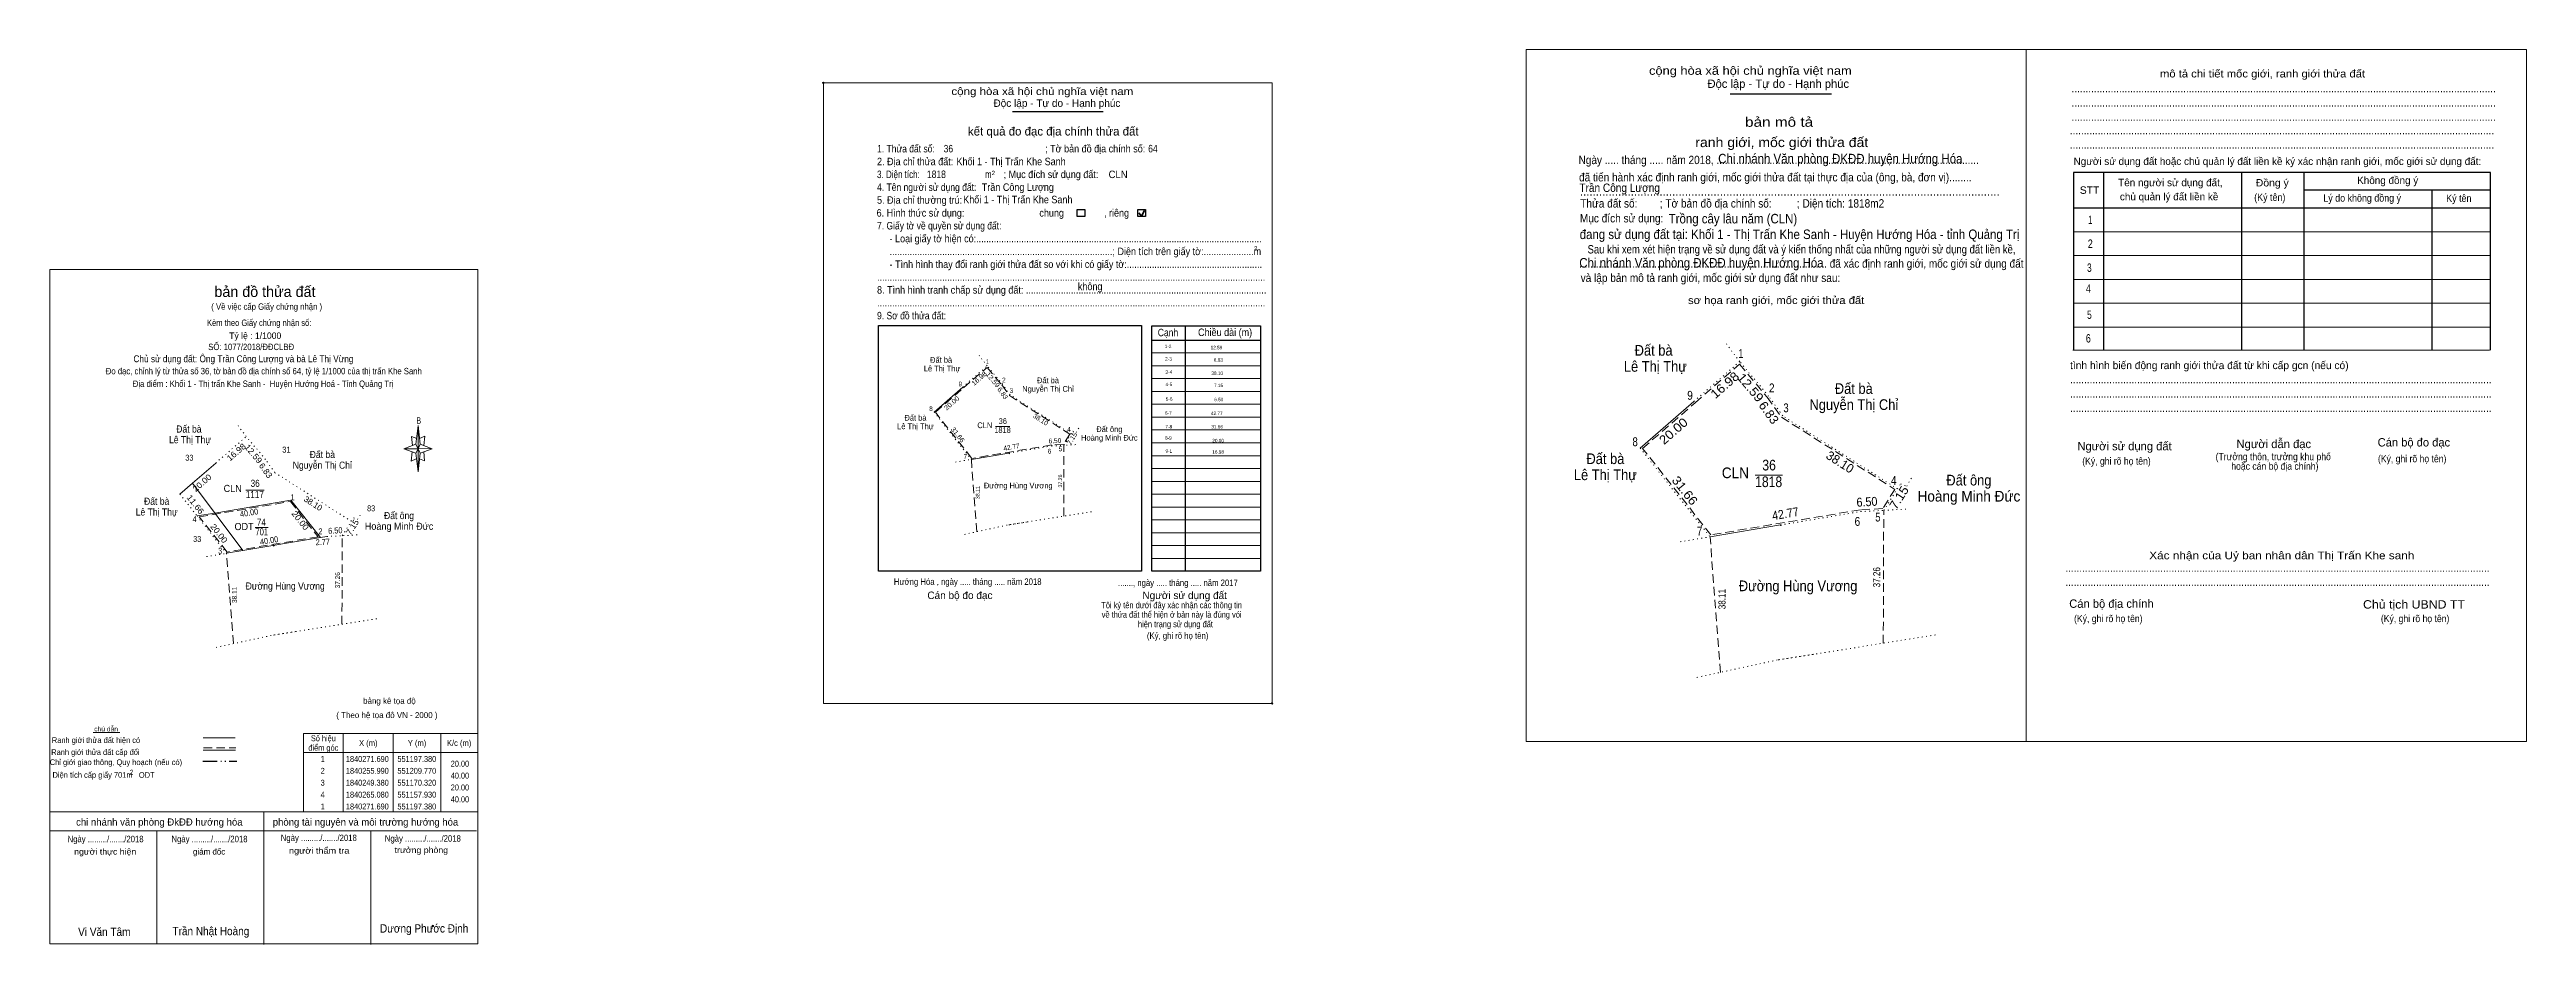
# Model space of a CAD drawing. Header units: metres. Extents: x 549912 to 552138, y 1840078 to 1840461.
# Drawn here: x 551096 to 552138, y 1840085 to 1840461 of the extents above; entities that cross this region are included whole.
import ezdxf
from ezdxf.enums import TextEntityAlignment as Align

# ---------------------------------------------------------------- set-up
doc = ezdxf.new("R2010")
doc.units = ezdxf.units.M
doc.header["$LTSCALE"] = 1.2
doc.header["$PDMODE"] = 32
doc.header["$PDSIZE"] = 0.6
for name, pattern in [('DASH_DOUBLE_DOT', [9.2, 5, -1.2, 0.3, -1.2, 0.3, -1.2]), ('DOTTED', [1.5, 0.3, -1.2]), ('MEDIUM_DASHED', [4.5, 3, -1.5])]:
    doc.linetypes.add(name, pattern=pattern)
for name, color, linetype, lineweight in [('1', 7, 'DOTTED', 13), ('10', 7, 'DOTTED', 13), ('22', 7, 'Continuous', 13), ('28', 7, 'Continuous', 25), ('5', 7, 'Continuous', 13), ('62', 7, 'Continuous', 13), ('63', 7, 'Continuous', 13), ('7', 7, 'Continuous', 13)]:
    doc.layers.add(name, color=color, linetype=linetype, lineweight=lineweight)
for name, color, linetype in [('23', 7, 'Continuous'), ('25', 7, 'Continuous'), ('30', 7, 'Continuous'), ('34', 7, 'Continuous'), ('6', 7, 'Continuous')]:
    doc.layers.add(name, color=color, linetype=linetype)

msp = doc.modelspace()

# ---------------------------------------------------------------- linework, layer by layer
at = {"layer": '10'}
for p, q in [((551806.71, 1840329.99), (551800.44, 1840338.33)), ((551479.94, 1840319.25), (551490.19, 1840328.16)), ((551490.19, 1840328.16), (551486.85, 1840332.61)), ((551787.48, 1840313.28), (551806.71, 1840329.99)), ((551479.94, 1840319.25), (551484.04, 1840322.81)), ((551787.48, 1840313.28), (551795.17, 1840319.97)), ((551467.87, 1840308.75), (551483.56, 1840288.87)), ((551165.79, 1840287.35), (551178.61, 1840298.49)), ((551178.61, 1840298.49), (551174.43, 1840304.05)), ((551527.64, 1840300.21), (551528.9, 1840302.37)), ((551476.85, 1840287.75), (551483.56, 1840288.87)), ((551499.33, 1840291.51), (551505.64, 1840292.57)), ((551527.47, 1840295.07), (551522.5, 1840294.8)), ((551764.85, 1840293.6), (551794.27, 1840256.32)), ((551876.93, 1840277.58), (551879.28, 1840281.63)), ((551225.42, 1840263.55), (551226.99, 1840266.25)), ((551823.84, 1840261.29), (551857.55, 1840266.93)), ((551857.56, 1840266.93), (551867.28, 1840267.44)), ((551876.59, 1840267.95), (551867.28, 1840267.44)), ((551212.51, 1840256.45), (551218.99, 1840256.79)), ((551225.2, 1840257.13), (551218.99, 1840256.79)), ((551781.69, 1840254.22), (551794.27, 1840256.32)), ((551823.84, 1840261.28), (551835.67, 1840263.26)), ((551161.93, 1840247.98), (551170.32, 1840249.38))]:
    msp.add_line(p, q, dxfattribs=at)
at = {"layer": '10', "linetype": 'Continuous'}
for p, q in [((551467.87, 1840308.75), (551479.94, 1840319.25)), ((551764.85, 1840293.6), (551787.48, 1840313.28)), ((551493.69, 1840302.69), (551499.77, 1840302.69)), ((551165.79, 1840287.35), (551155.98, 1840278.82)), ((551483.56, 1840288.87), (551499.34, 1840291.52)), ((551178.49, 1840275.99), (551186.09, 1840275.99)), ((551813.27, 1840282.23), (551824.67, 1840282.23)), ((551165.33, 1840266.32), (551197.38, 1840271.69)), ((551209.77, 1840255.99), (551197.38, 1840271.69)), ((551177.22, 1840250.54), (551209.77, 1840255.99)), ((551182.4, 1840260.26), (551187.78, 1840260.26)), ((551209.77, 1840255.99), (551212.51, 1840256.45)), ((551794.27, 1840256.32), (551823.85, 1840261.29))]:
    msp.add_line(p, q, dxfattribs=at)
at = {"layer": '10', "linetype": 'MEDIUM_DASHED'}
for p, q in [((551485.85, 1840258.47), (551483.56, 1840288.87)), ((551522.39, 1840265), (551522.5, 1840294.81)), ((551867.09, 1840211.56), (551867.28, 1840267.46)), ((551218.86, 1840219.54), (551218.99, 1840256.8)), ((551798.57, 1840199.32), (551794.27, 1840256.32)), ((551173.18, 1840211.38), (551170.32, 1840249.38))]:
    msp.add_line(p, q, dxfattribs=at)
for points in [[(551490.15, 1840327.59), (551496.35, 1840320.2), (551499.56, 1840315.7), (551525, 1840299.51), (551522.27, 1840295.19), (551517.27, 1840294.93), (551483.73, 1840289.3), (551468.42, 1840308.7), (551480.2, 1840318.94)], [(551806.62, 1840328.92), (551818.26, 1840315.06), (551824.27, 1840306.64), (551871.97, 1840276.28), (551866.86, 1840268.18), (551857.47, 1840267.68), (551794.59, 1840257.14), (551765.88, 1840293.51), (551787.97, 1840312.71)], [(551197.17, 1840271.15), (551208.85, 1840256.34), (551170.53, 1840249.92), (551158.85, 1840264.73)]]:
    msp.add_lwpolyline(points, close=True, dxfattribs=at)
at = {"layer": '10'}
for points in [[(551499.84, 1840316), (551496.67, 1840320.45), (551490.19, 1840328.16)], [(551824.8, 1840307.19), (551818.86, 1840315.53), (551806.71, 1840329.99)], [(551522.5, 1840294.8), (551525.55, 1840299.63), (551499.84, 1840316)], [(551867.28, 1840267.44), (551873.01, 1840276.5), (551824.8, 1840307.19)], [(551190.67, 1840283.29), (551186.71, 1840288.85), (551178.61, 1840298.49)], [(551525.55, 1840299.63), (551526.31, 1840300.77), (551527.64, 1840300.21)], [(551499.33, 1840291.52), (551517.31, 1840294.53), (551522.5, 1840294.8)], [(551218.99, 1840256.79), (551222.81, 1840262.83), (551190.67, 1840283.29)], [(551873.01, 1840276.5), (551874.42, 1840278.64), (551876.93, 1840277.58)], [(551150.7, 1840274.23), (551157.93, 1840265.08), (551170.32, 1840249.38)], [(551222.81, 1840262.83), (551223.75, 1840264.26), (551225.42, 1840263.55)], [(551534.09, 1840266.85), (551498.63, 1840261.24), (551495.55, 1840260.57)], [(551506.8, 1840262.53), (551498.63, 1840261.24), (551479.99, 1840257.2)], [(551199.37, 1840216.45), (551189.15, 1840214.84), (551165.85, 1840209.79)], [(551233.48, 1840221.86), (551189.15, 1840214.84), (551185.3, 1840214)], [(551889.01, 1840215.04), (551822.52, 1840204.52), (551816.75, 1840203.26)], [(551837.85, 1840206.93), (551822.52, 1840204.52), (551787.57, 1840196.94)]]:
    msp.add_lwpolyline(points, dxfattribs=at)
for p in [(551499.33, 1840291.51), (551823.84, 1840261.28), (551190.03, 1840252.68)]:
    msp.add_point(p, dxfattribs=at)
at = {"layer": '22'}
for p, q in [((551186, 1840084.92), (551186.04, 1840140.68)), ((551141, 1840084.96), (551141.04, 1840132.72)), ((551231, 1840084.88), (551231.04, 1840132.72))]:
    msp.add_line(p, q, dxfattribs=at)
at = {"layer": '28', "lineweight": 13}
for p, q in [((551155.98, 1840278.82), (551150.7, 1840274.23)), ((551157.93, 1840265.08), (551165.33, 1840266.32))]:
    msp.add_line(p, q, dxfattribs=at)
msp.add_lwpolyline([(551170.32, 1840249.38), (551177.22, 1840250.54), (551155.98, 1840278.82)], dxfattribs=at)
at = {"layer": '5'}
msp.add_line((551095.88, 1840132.72), (551275.48, 1840132.72), dxfattribs=at)
msp.add_lwpolyline([(551096.04, 1840368.8), (551276.04, 1840368.8), (551276.04, 1840085.2), (551096.04, 1840085.2)], close=True, dxfattribs=at)
at = {"layer": '62'}
for p, q in [((551249.94, 1840295.27), (551250.94, 1840303.07)), ((551249.94, 1840291.47), (551244.94, 1840293.27)), ((551251.74, 1840291.47), (551250.94, 1840283.67)), ((551253.54, 1840288.27), (551251.54, 1840289.07)), ((551251.74, 1840295.27), (551256.74, 1840293.27)), ((551253.34, 1840292.07), (551253.54, 1840288.27)), ((551114.18, 1840174.06), (551125.38, 1840174.06)), ((551160.5, 1840171.76), (551173.96, 1840171.76)), ((551160.54, 1840166.64), (551174.12, 1840166.64)), ((551096.04, 1840140.6), (551276.04, 1840140.6))]:
    msp.add_line(p, q, dxfattribs=at)
at = {"layer": '62', "linetype": 'DASH_DOUBLE_DOT', "lineweight": 25}
msp.add_line((551160.42, 1840161.92), (551174.6, 1840161.92), dxfattribs=at)
at = {"layer": '62', "linetype": 'MEDIUM_DASHED'}
msp.add_line((551160.66, 1840167.56), (551174.24, 1840167.56), dxfattribs=at)
at = {"layer": '62'}
for points in [[(551250.34, 1840297.67), (551248.14, 1840298.47), (551248.54, 1840294.67)], [(551251.54, 1840297.67), (551253.74, 1840298.67), (551253.34, 1840294.67)], [(551250.94, 1840293.27), (551249.94, 1840295.27), (551244.94, 1840293.27)], [(551248.34, 1840292.07), (551247.94, 1840288.07), (551250.14, 1840289.07)], [(551250.94, 1840293.27), (551251.74, 1840291.47), (551256.74, 1840293.27)]]:
    msp.add_lwpolyline(points, dxfattribs=at)
for points in [[(551250.94, 1840303.07), (551251.74, 1840295.27), (551250.94, 1840293.27)], [(551250.94, 1840293.27), (551244.94, 1840293.27), (551249.94, 1840295.27), (551251.74, 1840291.47), (551256.74, 1840293.27), (551250.94, 1840293.47)], [(551250.94, 1840293.27), (551250.94, 1840283.67), (551249.94, 1840291.47)]]:
    msp.add_lwpolyline(points, close=True, dxfattribs=at)
msp.add_point((551257.08, 1840092.64), dxfattribs=at)
at = {"layer": '63'}
for p, q in [((551219.44, 1840173.6), (551219.44, 1840140.6)), ((551240.44, 1840173.6), (551240.44, 1840140.6)), ((551260.44, 1840173.6), (551260.44, 1840140.6)), ((551202.64, 1840165.6), (551276.04, 1840165.6))]:
    msp.add_line(p, q, dxfattribs=at)
msp.add_lwpolyline([(551202.64, 1840173.6), (551276.04, 1840173.6), (551276.04, 1840140.6), (551202.64, 1840140.6)], close=True, dxfattribs=at)
at = {"layer": '7', "lineweight": 25}
for p, q in [((551802.7, 1840442.61), (551845.25, 1840442.61)), ((551500.81, 1840435.25), (551538.97, 1840435.25)), ((551959.73, 1840409.49), (551959.73, 1840334.78)), ((552017.76, 1840409.19), (552017.76, 1840334.78)), ((552043.95, 1840409.19), (552043.95, 1840334.78)), ((552043.95, 1840402.27), (552122.42, 1840402.27)), ((552097.83, 1840402.27), (552097.83, 1840334.78)), ((551947.13, 1840394.64), (552122.42, 1840394.64)), ((551559.49, 1840339.04), (551605.12, 1840339.04)), ((551573.44, 1840345.07), (551573.44, 1840241.84))]:
    msp.add_line(p, q, dxfattribs=at)
at = {"layer": '7', "lineweight": 35}
for p, q in [((551554.03, 1840392.59), (551555.1, 1840391.2)), ((551555.1, 1840391.2), (551556.41, 1840393.54))]:
    msp.add_line(p, q, dxfattribs=at)
at = {"layer": '7'}
for p, q in [((551947.13, 1840384.61), (552122.42, 1840384.61)), ((551947.13, 1840374.58), (552122.42, 1840374.58)), ((551947.13, 1840364.54), (552122.42, 1840364.54)), ((551947.13, 1840354.51), (552122.42, 1840354.51)), ((551947.13, 1840344.48), (552122.42, 1840344.48)), ((551559.49, 1840333.64), (551605.12, 1840333.64)), ((551559.49, 1840328.24), (551605.12, 1840328.24)), ((551946.82, 1840334.78), (552122.11, 1840334.78)), ((551559.49, 1840322.84), (551605.12, 1840322.84)), ((551559.49, 1840317.44), (551605.12, 1840317.44)), ((551559.49, 1840312.04), (551605.12, 1840312.04)), ((551559.49, 1840306.64), (551605.12, 1840306.64)), ((551559.49, 1840301.24), (551605.12, 1840301.24)), ((551559.49, 1840295.84), (551605.12, 1840295.84)), ((551559.49, 1840290.44), (551605.12, 1840290.44)), ((551559.49, 1840285.04), (551605.12, 1840285.04)), ((551559.49, 1840279.64), (551605.12, 1840279.64)), ((551559.49, 1840274.24), (551605.12, 1840274.24)), ((551559.49, 1840268.84), (551605.12, 1840268.84)), ((551559.49, 1840263.44), (551605.12, 1840263.44)), ((551559.49, 1840258.04), (551605.12, 1840258.04)), ((551559.49, 1840252.64), (551605.12, 1840252.64)), ((551559.49, 1840247.24), (551605.12, 1840247.24))]:
    msp.add_line(p, q, dxfattribs=at)
for points in [[(551716.83, 1840461.24), (551927.21, 1840461.24), (551927.21, 1840170.27), (551716.83, 1840170.27)], [(551927.21, 1840461.24), (552137.59, 1840461.24), (552137.59, 1840170.27), (551927.21, 1840170.27)], [(551927.21, 1840461.24), (552137.58, 1840461.24), (552137.58, 1840170.27), (551927.21, 1840170.27)], [(551421.33, 1840447.22), (551610.03, 1840447.22), (551610.03, 1840186.22), (551421.33, 1840186.22)]]:
    msp.add_lwpolyline(points, close=True, dxfattribs=at)
at = {"layer": '7', "lineweight": 25}
msp.add_lwpolyline([(552122.42, 1840334.78), (552122.42, 1840409.49), (551947.13, 1840409.49), (551947.13, 1840334.78)], dxfattribs=at)
for points in [[(551528.11, 1840393.99), (551531.35, 1840393.99), (551531.35, 1840390.97), (551528.11, 1840390.97)], [(551553.61, 1840393.99), (551556.85, 1840393.99), (551556.85, 1840390.97), (551553.61, 1840390.97)], [(551444.47, 1840345.25), (551555.17, 1840345.25), (551555.17, 1840241.84), (551444.47, 1840241.84)], [(551559.49, 1840345.07), (551605.12, 1840345.07), (551605.12, 1840241.84), (551559.49, 1840241.84)]]:
    msp.add_lwpolyline(points, close=True, dxfattribs=at)
at = {"layer": '7'}
for p in [(551421.33, 1840447.22), (551610.03, 1840186.22)]:
    msp.add_point(p, dxfattribs=at)

# ---------------------------------------------------------------- texts
at = {"layer": '1', "width": 0.9}
msp.add_text('Hướng Hóa , ngày ..... tháng ..... năm 2018', height=2.7, dxfattribs=at).set_placement((551450.97, 1840236.12))
at = {"layer": '10'}
for s, height, width, p in [('Đất bà ', 4.5, 0.9, (551771.255, 1840332.5)), ('Lê Thị Thự', 2.4, 0.9, (551471.275, 1840325.89)), ('Đất bà ', 2.4, 0.9, (551471.28, 1840329.49)), ('Lê Thị Thự', 4.5, 0.9, (551771.24, 1840325.74)), ('Nguyễn Thị Chỉ', 2.4, 0.9, (551515.79, 1840317.32)), ('Đất bà', 2.4, 0.9, (551515.79, 1840320.92)), ('Đất bà', 4.5, 0.9, (551854.69, 1840316.42)), ('Đất bà', 2.4, 0.9, (551460.07, 1840305.18)), ('36', 2.4, 0.85, (551496.785, 1840303.75)), ('Nguyễn Thị Chỉ', 4.5, 0.9, (551854.71, 1840309.66)), ('Lê Thị Thự', 3, 0.9, (551154.965, 1840295.66)), ('Đất bà ', 3, 0.9, (551154.975, 1840300.16)), ('Lê Thị Thự', 2.4, 0.9, (551460.055, 1840301.58)), ('CLN', 2.4, 0.95, (551489.23, 1840302.02)), ('1818', 2.4, 0.85, (551496.68, 1840300.01)), ('Hoàng Minh Đức', 2.4, 0.95, (551541.605, 1840296.77)), ('Đất ông', 2.4, 0.9, (551541.595, 1840300.37)), ('Nguyễn Thị Chỉ', 3, 0.9, (551210.605, 1840284.94)), ('Đất bà', 3, 0.9, (551210.6, 1840289.44)), ('Lê Thị Thự', 4.5, 0.9, (551750.21, 1840280.16)), ('Đất bà', 4.5, 0.9, (551750.22, 1840286.91)), ('CLN', 4.5, 0.95, (551804.905, 1840280.98)), ('36', 4.5, 0.85, (551819.065, 1840284.22)), ('CLN', 3, 0.95, (551172.91, 1840275.16)), ('1117', 3, 0.85, (551182.24, 1840272.65)), ('36', 3, 0.85, (551182.36, 1840277.32)), ('Đường Hùng Vương', 2.4, 0.9, (551503.29, 1840276.67)), ('1818', 4.5, 0.85, (551818.885, 1840277.22)), ('Hoàng Minh Đức', 4.5, 0.95, (551903.11, 1840271.14)), ('Đất ông', 4.5, 0.9, (551903.1, 1840277.9)), ('Lê Thị Thự', 3, 0.9, (551140.945, 1840265.27)), ('Đất bà', 3, 0.9, (551140.95, 1840269.77)), ('Đất ông', 3, 0.9, (551242.87, 1840263.76)), ('ODT', 3, 0.95, (551177.7, 1840259.14)), ('701', 3, 0.8, (551185.13, 1840256.92)), ('74', 3, 0.85, (551184.95, 1840260.94)), ('Hoàng Minh Đức', 3, 0.95, (551242.875, 1840259.26)), ('Đường Hùng Vương', 3, 0.9, (551194.99, 1840234.13)), ('Đường Hùng Vương', 4.5, 0.9, (551831.275, 1840233.45))]:
    msp.add_text(s, height=height, dxfattribs=dict(at, width=width)).set_placement(p, align=Align.CENTER)
for s, height, width, p in [(' 1', 2, 0.75, (551491, 1840328.96)), (' 1', 3.75, 0.75, (551808.23, 1840331.49)), (' 9', 2, 0.85, (551479.68, 1840319.6)), (' 2', 2, 0.85, (551498.01, 1840321.25)), (' 3', 2, 0.8, (551501.17, 1840316.8)), (' 9', 3.75, 0.85, (551787, 1840313.94)), (' 2', 3.75, 0.85, (551821.37, 1840317.04)), (' 8', 2, 0.8, (551467.33, 1840309.19)), (' 3', 3.75, 0.8, (551827.3, 1840308.69)), (' 4', 2, 0.85, (551525.38, 1840300.52)), (' 8', 3.75, 0.8, (551763.85, 1840294.42)), (' 7', 2, 0.8, (551481.78, 1840289.13)), (' 6', 2, 0.85, (551517.22, 1840291.32)), (' 5', 2, 0.8, (551521.78, 1840292.3)), (' 4', 3.75, 0.85, (551872.69, 1840278.16)), (' 4', 2.5, 0.85, (551157.76, 1840262.53)), (' 1', 2.5, 0.75, (551198.98, 1840271.7)), (' 6', 3.75, 0.85, (551857.39, 1840260.92)), (' 5', 3.75, 0.8, (551865.94, 1840262.76)), (' 2', 2.5, 0.85, (551210.65, 1840257.35)), (' 7', 3.75, 0.8, (551790.94, 1840256.82)), (' 3', 2.5, 0.8, (551168.49, 1840249.2))]:
    msp.add_text(s, height=height, dxfattribs=dict(at, width=width)).set_placement(p, align=Align.RIGHT)
for s, height, rotation, width, p in [('16.98', 2, 40.989, 1.1, (551487.499, 1840322.14)), ('12.59', 2, 310.039, 1.1, (551491.836, 1840321.698)), ('6.83', 2, 305.46, 1.05, (551495.918, 1840316.12)), ('16.98', 3.75, 40.989, 1.1, (551801.66, 1840318.697)), ('12.59', 3.75, 310.039, 1.1, (551809.803, 1840317.861)), ('20.00', 2, 41.005, 1.1, (551475.979, 1840311.807)), ('20.00', 3.75, 41.005, 1.1, (551780.06, 1840299.351)), ('6.83', 3.75, 305.46, 1.05, (551817.434, 1840307.428)), ('16.98', 2.5, 40.989, 1.1, (551175.245, 1840290.963)), ('31.66', 2, 308.292, 1.1, (551477.096, 1840298.625)), ('42.77', 2, 9.515, 0.9, (551500.605, 1840293.072)), ('6.50', 2, 2.999, 0.9, (551518.778, 1840295.73)), ('7.15', 2, 57.689, 1.05, (551526.768, 1840297.121)), ('12.59', 2.5, 310.039, 1.1, (551180.67, 1840290.409)), ('6.83', 2.5, 305.46, 1.05, (551185.762, 1840283.445)), ('20.00', 2.5, 41.005, 1.1, (551160.84, 1840278.055)), ('38.11', 1.6, 90, 0.85, (551487.02, 1840274.885)), ('37.26', 1.6, 90, 0.85, (551521.71, 1840279.8)), ('31.66', 3.75, 308.292, 1.1, (551782.16, 1840274.607)), ('7.15', 3.75, 57.689, 1.05, (551875.294, 1840271.803)), ('11.66', 2.5, 308.28, 1.1, (551156.227, 1840269.179)), ('40.00', 2.5, 9.512, 0.9, (551179.993, 1840265.214)), ('20.00', 2.5, 308.28, 1.1, (551200.341, 1840262.414)), ('42.77', 3.75, 9.515, 0.9, (551826.23, 1840264.202)), ('6.50', 3.75, 2.999, 0.9, (551860.317, 1840269.186)), ('20.00', 2.5, 308.28, 1.1, (551166.151, 1840256.994)), ('40.00', 2.5, 9.512, 0.9, (551188.423, 1840253.544)), ('2.77', 2.5, 2.999, 0.85, (551210.87, 1840252.918)), ('6.50', 2.5, 2.999, 0.9, (551216.125, 1840257.711)), ('7.15', 2.5, 57.689, 1.05, (551224.332, 1840259.697)), ('37.26', 3, 90, 0.85, (551865.79, 1840239.315)), ('38.11', 2, 90, 0.85, (551174.64, 1840231.905)), ('37.26', 2, 90, 0.85, (551218, 1840238.04)), ('38.11', 3, 90, 0.85, (551800.75, 1840230.115))]:
    msp.add_text(s, height=height, rotation=rotation, dxfattribs=dict(at, width=width)).set_placement(p, align=Align.CENTER)
for height, p in [(2, (551512.168, 1840304.798)), (3.75, (551847.918, 1840286.19)), (2.5, (551206.074, 1840269.293))]:
    msp.add_text('38.10', height=height, rotation=327.52, dxfattribs=at).set_placement(p, align=Align.CENTER)
at = {"layer": '23', "width": 0.8}
msp.add_text('2', height=2, dxfattribs=at).set_placement((551130.36, 1840156.35), align=Align.CENTER)
at = {"layer": '25', "width": 0.9}
for s, p in [('Chi nhánh Văn phòng ĐKĐĐ huyện Hướng Hóa', (551797.65, 1840413.38)), ('Trồng cây lâu năm (CLN)', (551776.85, 1840388.12)), ('Chi nhánh Văn phòng ĐKĐĐ huyện Hướng Hóa', (551739.25, 1840369.56))]:
    msp.add_text(s, height=4, dxfattribs=at).set_placement(p)
at = {"layer": '28'}
for s, width, p in [('33', 0.8, (551154.7, 1840288.32)), ('31', 0.75, (551195.505, 1840291.71)), ('83', 0.8, (551231.14, 1840267.05)), ('33', 0.8, (551157.98, 1840254.16))]:
    msp.add_text(s, height=2.5, dxfattribs=dict(at, width=width)).set_placement(p, align=Align.CENTER)
at = {"layer": '30'}
for s, width, p in [('1-2', 0.85, (551567.71, 1840335.66)), ('2-3', 0.85, (551567.92, 1840330.44)), ('12.59', 0.85, (551589.1, 1840335.2)), ('6.83', 0.85, (551589.33, 1840329.98)), ('3-4', 0.9, (551568.04, 1840324.86)), ('4-5', 0.85, (551568.04, 1840319.7)), ('38.10', 0.85, (551589.41, 1840324.4)), ('7.15', 0.85, (551589.43, 1840319.28)), ('6-7', 0.85, (551567.83, 1840307.63)), ('5-6', 0.85, (551568.17, 1840313.52)), ('42.77', 0.85, (551589.21, 1840307.53)), ('6.50', 0.85, (551589.54, 1840313.34)), ('8-9', 0.85, (551567.83, 1840297.18)), ('7-8', 0.85, (551568, 1840301.9)), ('31.66', 0.85, (551589.38, 1840301.89)), ('20.00', 0.85, (551589.8, 1840296.08)), ('9-1', 0.8, (551568, 1840291.62)), ('16.98', 0.85, (551589.8, 1840291.28))]:
    msp.add_text(s, height=1.44, dxfattribs=dict(at, width=width)).set_placement(p, align=Align.RIGHT)
at = {"layer": '34', "width": 0.9}
msp.add_text('Chủ sử dụng đất: Ông Trần Công Lượng và bà Lê Thị Vừng', height=2.88, dxfattribs=at).set_placement((551131.19, 1840329.75))
at = {"layer": '5'}
for s, height, p in [('bản đồ thửa đất', 4.5, (551186.47, 1840357.18)), ('Tỷ lệ : 1/1000', 2.7, (551182.395, 1840339.55))]:
    msp.add_text(s, height=height, dxfattribs=at).set_placement(p, align=Align.CENTER)
for s, width, p in [('Kèm theo Giấy chứng nhận số:  ', 0.85, (551184.945, 1840344.99)), ('( Về việc cấp Giấy chứng nhận )', 0.9, (551187.2, 1840351.78)), ('SỐ: 1077/2018/ĐĐCLBĐ', 0.9, (551180.68, 1840334.84)), ('Đo đạc, chỉnh lý từ thửa số 36, tờ bản đồ địa chính số 64, tỷ lệ 1/1000 của thị trấn Khe Sanh', 0.9, (551185.995, 1840324.66)), ('Địa điểm : Khối 1 - Thị trấn Khe Sanh -  Huyện Hướng Hoá - Tỉnh Quảng Trị ', 0.9, (551186.15, 1840319.35))]:
    msp.add_text(s, height=2.7, dxfattribs=dict(at, width=width)).set_placement(p, align=Align.CENTER)
at = {"layer": '6'}
for s, width, p in [('CLN', 0.95, (551541.28, 1840407.18)), ('Trần Công Lượng', 0.9, (551487.96, 1840401.8))]:
    msp.add_text(s, height=3.15, dxfattribs=dict(at, width=width)).set_placement(p)
at = {"layer": '62'}
for s, height, width, p in [('B', 2.755, 0.8, (551251.145, 1840303.87)), ('Ranh giới thửa đất hiện có ', 2.4, 0.9, (551115.84, 1840169.6)), ('chú dẫn', 2, 1.05, (551119.67, 1840174.5)), ('Ranh giới thửa đất cấp đổi', 2.4, 0.9, (551115.16, 1840164.56)), ('Chỉ giới giao thông, Quy hoạch (nếu có)', 2.4, 0.9, (551123.805, 1840160.32)), ('Diện tích cấp giấy 701m   ODT', 2.4, 0.9, (551118.605, 1840154.96)), ('Ngày ........./......./2018', 2.7, 0.9, (551119.445, 1840127.88)), ('Ngày ........./......./2018', 2.7, 0.9, (551163.165, 1840127.88)), ('Ngày ........./......./2018', 2.7, 0.9, (551209.125, 1840128.36)), ('Ngày ........./......./2018', 2.7, 0.9, (551252.885, 1840128.12)), ('người thực hiện', 2.5, 1.1, (551119.3, 1840122.68)), ('người thẩm tra', 2.5, 1.15, (551209.28, 1840123.08)), ('trưởng phòng', 2.5, 1.1, (551252.26, 1840123.32)), ('Vi Văn Tâm', 3.5, 0.9, (551118.915, 1840088.44)), ('Trần Nhật Hoàng', 3.5, 0.9, (551163.74, 1840088.76)), ('Dương Phước Định', 3.5, 0.9, (551253.435, 1840089.88))]:
    msp.add_text(s, height=height, dxfattribs=dict(at, width=width)).set_placement(p, align=Align.CENTER)
for s, height, p in [('( Theo hệ tọa đô VN - 2000 )', 2.5, (551237.75, 1840180.08)), ('bảng kê tọa độ', 2.5, (551238.82, 1840186.08)), ('chi nhánh văn phòng ĐkĐĐ hướng hóa', 3, (551142.05, 1840134.88)), ('phòng tài nguyên và môi trường hướng hóa', 3, (551228.76, 1840134.88)), ('giám đốc', 2.5, (551163, 1840122.68))]:
    msp.add_text(s, height=height, dxfattribs=at).set_placement(p, align=Align.CENTER)
at = {"layer": '63'}
for s, width, p in [('Số hiệu', 0.85, (551211.04, 1840170.35)), ('X (m)', 0.95, (551229.94, 1840168.35)), ('Y (m)', 0.95, (551250.435, 1840168.35)), ('K/c (m)', 0.95, (551268.14, 1840168.35)), ('điểm góc', 0.9, (551211.04, 1840166.35)), (' 1', 0.75, (551210.335, 1840161.65)), ('1840271.690', 0.85, (551229.54, 1840161.65)), ('551197.380', 0.85, (551250.345, 1840161.65)), (' 3', 0.8, (551210.34, 1840151.65)), (' 2', 0.85, (551210.34, 1840156.65)), ('1840255.990', 0.85, (551229.54, 1840156.65)), ('1840249.380', 0.85, (551229.54, 1840151.65)), ('551209.770', 0.85, (551250.345, 1840156.65)), ('551170.320', 0.85, (551250.345, 1840151.65)), (' 4', 0.85, (551210.335, 1840146.65)), (' 1', 0.75, (551210.335, 1840141.65)), ('1840265.080', 0.85, (551229.54, 1840146.65)), ('1840271.690', 0.85, (551229.54, 1840141.65)), ('551157.930', 0.85, (551250.345, 1840146.65)), ('551197.380', 0.85, (551250.345, 1840141.65))]:
    msp.add_text(s, height=2.5, dxfattribs=dict(at, width=width)).set_placement(p, align=Align.CENTER)
at = {"layer": '63', "width": 0.85}
for s, p in [('20.00', (551272.34, 1840159.65)), ('40.00', (551272.34, 1840154.65)), ('20.00', (551272.34, 1840149.65)), ('40.00', (551272.34, 1840144.65))]:
    msp.add_text(s, height=2.5, dxfattribs=at).set_placement(p, align=Align.RIGHT)
at = {"layer": '7'}
for s, height, width, p in [('cộng hòa xã hội chủ nghĩa việt nam', 3.511, 1.15, (551768.57, 1840450.62)), ('cộng hòa xã hội chủ nghĩa việt nam', 3.15, 1.15, (551475.18, 1840442.1)), ('........................................................................................................................................................', 3.511, 0.9, (551946.25, 1840443.3)), ('........................................................................................................................................................', 3.511, 0.9, (551946.25, 1840437.28)), ('........................................................................................................................................................', 3.511, 0.9, (551946.25, 1840431.26)), ('1. Thửa đất số:', 3.15, 0.85, (551443.9, 1840417.98)), ('36', 3.15, 0.85, (551471.9, 1840417.98)), ('; Tờ bản đồ địa chính số:', 3.15, 0.9, (551514.6, 1840417.98)), ('64', 3.15, 0.85, (551557.94, 1840418)), ('........................................................................................................................................................', 3.511, 0.9, (551945.53, 1840425.6)), ('3. Diện tích:', 3.15, 0.8, (551443.9, 1840407.18)), ('2. Địa chỉ thửa đất:', 3.15, 0.9, (551443.9, 1840412.58)), ('1818', 3.15, 0.85, (551464.88, 1840407.2)), ('Khối 1 - Thị Trấn Khe Sanh', 3.15, 0.9, (551477.3, 1840412.58)), ('2', 1.8, 0.8, (551492.14, 1840408.44)), ('; Mục đích sử dụng đất:', 3.15, 0.9, (551497.14, 1840407.18)), ('Ngày ..... tháng ..... năm 2018, ..............................................................................................', 3.51, 0.9, (551738.93, 1840413.06)), ('........................................................................................................................................................', 3.511, 0.9, (551945.53, 1840419.58)), ('4. Tên người sử dụng đất:', 3.15, 0.85, (551443.9, 1840401.78)), ('5. Địa chỉ thường trú:', 3.15, 0.9, (551443.9, 1840396.38)), ('Khối 1 - Thị Trấn Khe Sanh', 3.15, 0.9, (551480.14, 1840396.58)), ('m', 3.15, 0.8, (551489.31, 1840407.18)), (' đã tiến hành xác định ranh giới, mốc giới thửa đất tại thực địa của (ông, bà, đơn vị)........', 3.512, 0.9, (551737.97, 1840405.78)), ('Trần Công Lượng', 3.52, 0.9, (551739.29, 1840401.36)), ('....................................................................................................................................', 4, 0.9, (551739.49, 1840399.78)), ('STT', 3.11, 1.05, (551949.73, 1840400.56)), ('(Ký tên)', 3.11, 0.9, (552023.09, 1840397.56)), ('Đồng ý', 3.11, 1.05, (552023.77, 1840403.66)), ('Lý do không đồng ý', 3.11, 0.9, (552052.17, 1840397.26)), ('Ký tên', 3.11, 0.9, (552103.85, 1840397.14)), ('6. Hình thức sử dụng:', 3.15, 0.9, (551443.72, 1840390.98)), ('7. Giấy tờ về quyền sử dụng đất:', 3.15, 0.85, (551443.9, 1840385.58)), ('chung                , riêng', 3.15, 0.9, (551512.17, 1840390.98)), ('Thửa đất số:        ; Tờ bản đồ địa chính số:         ; Diện tích: 1818m2', 3.52, 0.9, (551739.65, 1840394.78)), ('Mục đích sử dụng:', 3.52, 0.9, (551739.49, 1840388.54)), ('     - Loại giấy tờ hiện có:..................................................................................................................', 3.15, 0.9, (551443.9, 1840380.18)), ('đang sử dụng đất tại: Khối 1 - Thị Trấn Khe Sanh - Huyện Hướng Hóa - tỉnh Quảng Trị', 4, 0.9, (551739.41, 1840381.54)), ('Sau khi xem xét hiện trạng về sử dụng đất và ý kiến thống nhất của những người sử dụng đất liền kề,', 3.512, 0.85, (551742.73, 1840375.48)), ('     - Tình hình thay đổi ranh giới thửa đất so với khi có giấy tờ:......................................................', 3.15, 0.9, (551443.9, 1840369.38)), ('     .........................................................................................; Diện tích trên giấy tờ:....................m', 3.15, 0.9, (551443.9, 1840374.78)), ('2', 1.8, 0.8, (551602.48, 1840376.76)), ('......................................................................................... đã xác định ranh giới, mốc giới sử dụng đất', 3.504, 0.9, (551739.13, 1840369.5)), ('8. Tình hình tranh chấp sử dụng đất: ................................................................................................', 3.15, 0.9, (551443.9, 1840358.58)), ('...........................................................................................................................................................', 3.15, 0.9, (551443.9, 1840363.98)), ('không', 3.15, 0.9, (551528.37, 1840360.04)), (' và lập bản mô tả ranh giới, mốc giới sử dụng đất như sau:', 3.512, 0.9, (551738.65, 1840363.48)), ('9. Sơ đồ thửa đất:', 3.15, 0.85, (551443.9, 1840347.78)), ('...........................................................................................................................................................', 3.15, 0.9, (551443.9, 1840353.18)), ('Cạnh', 3.15, 0.85, (551561.98, 1840340.66)), ('Chiều dài (m)', 3.15, 0.9, (551578.9, 1840340.76)), ('.......................................................................................................................................................', 3.511, 0.9, (551945.65, 1840320.82)), ('.......................................................................................................................................................', 3.511, 0.9, (551945.65, 1840314.8)), ('.......................................................................................................................................................', 3.511, 0.9, (551945.65, 1840308.78)), ('(Ký, ghi rõ họ tên)', 3.01, 0.9, (551950.77, 1840286.66)), ('(Ký, ghi rõ họ tên)', 3.01, 0.9, (552075.13, 1840287.66)), ('......., ngày ..... tháng ..... năm 2017', 2.7, 0.9, (551545.24, 1840235.64)), ('........................................................................................................................................................', 3.511, 0.9, (551943.65, 1840241.6)), ('........................................................................................................................................................', 3.511, 0.9, (551943.65, 1840235.58)), ('(Ký, ghi rõ họ tên)', 3.01, 0.9, (551947.33, 1840220.44)), ('Chủ tịch UBND TT', 3.52, 1.1, (552068.85, 1840226.14)), ('(Ký, ghi rõ họ tên)', 3.01, 0.9, (552076.37, 1840220.44)), ('(Ký, ghi rõ họ tên)', 2.7, 0.9, (551557.4, 1840213.4))]:
    msp.add_text(s, height=height, dxfattribs=dict(at, width=width)).set_placement(p)
for s, height, width, p in [('mô tả chi tiết mốc giới, ranh giới thửa đất', 3.21, 1.1, (552026.585, 1840449.5)), ('bản mô tả', 4.014, 1.2, (551823.27, 1840428.76)), ('ranh giới, mốc giới thửa đất', 4.014, 1.1, (551824.395, 1840420.22)), ('1', 3.512, 0.7, (551954.14, 1840387.86)), ('2', 3.512, 0.8, (551954.165, 1840377.84)), ('3', 3.512, 0.75, (551953.76, 1840367.76)), ('4', 3.512, 0.8, (551953.375, 1840359)), ('sơ họa ranh giới, mốc giới thửa đất', 3.21, 1.1, (551822.04, 1840354.2)), ('5', 3.512, 0.75, (551953.785, 1840347.98)), ('6', 3.512, 0.8, (551953.325, 1840338.04)), ('(Trưởng thôn, trưởng khu phố', 3.01, 0.9, (552031.09, 1840288.54)), ('hoặc cán bộ địa chính)', 3.01, 0.9, (552031.775, 1840284.52)), ('Xác nhận của Uỷ ban nhân dân Thị Trấn Khe sanh', 3.22, 1.15, (552034.69, 1840246.88)), ('Tôi ký tên dưới đây xác nhận các thông tin', 2.602, 0.9, (551567.79, 1840226.28)), ('về thửa đất thể hiện ở bản này là đúng vói', 2.602, 0.9, (551567.8, 1840222.32)), ('hiện trạng sử dụng đất', 2.602, 0.9, (551569.39, 1840218.3))]:
    msp.add_text(s, height=height, dxfattribs=dict(at, width=width)).set_placement(p, align=Align.CENTER)
for s, height, p in [('Độc lập - Tự do - Hạnh phúc', 3.511, (551793.17, 1840445.12)), ('Độc lập - Tự do - Hạnh phúc', 3.15, (551492.86, 1840437.14)), ('Người sử dụng đất hoặc chủ quản lý đất liền kề ký xác nhận ranh giới, mốc giới sử dụng đất:', 3.11, (551947.13, 1840412.7)), ('Tên người sử dụng đất,', 3.11, (551965.89, 1840403.76)), ('chủ quản lý đất liền kề', 3.11, (551966.61, 1840397.84)), ('Không đồng ý', 3.11, (552066.41, 1840404.68)), ('tình hình biến động ranh giới thửa đất từ khi cấp gcn (nếu có)', 3.21, (551945.65, 1840326.84)), ('Người sử dụng đất', 3.512, (551948.73, 1840292.7)), ('Người dẫn đạc', 3.52, (552015.65, 1840293.62)), ('Cán bộ đo đạc', 3.504, (552075.01, 1840294.3)), ('Cán bộ đo đạc', 3.15, (551465.06, 1840230.14)), ('Người sử dụng đất', 3.15, (551555.5, 1840230.14)), ('Cán bộ địa chính', 3.512, (551945.29, 1840226.46))]:
    msp.add_text(s, height=height, dxfattribs=at).set_placement(p)
for s, height, p in [('kết quả đo đạc địa chính thửa đất', 3.6, (551518.01, 1840425.08)), ('.', 0.9, (551610.026, 1840185.78))]:
    msp.add_text(s, height=height, dxfattribs=at).set_placement(p, align=Align.CENTER)

doc.saveas('drawing.dxf')
